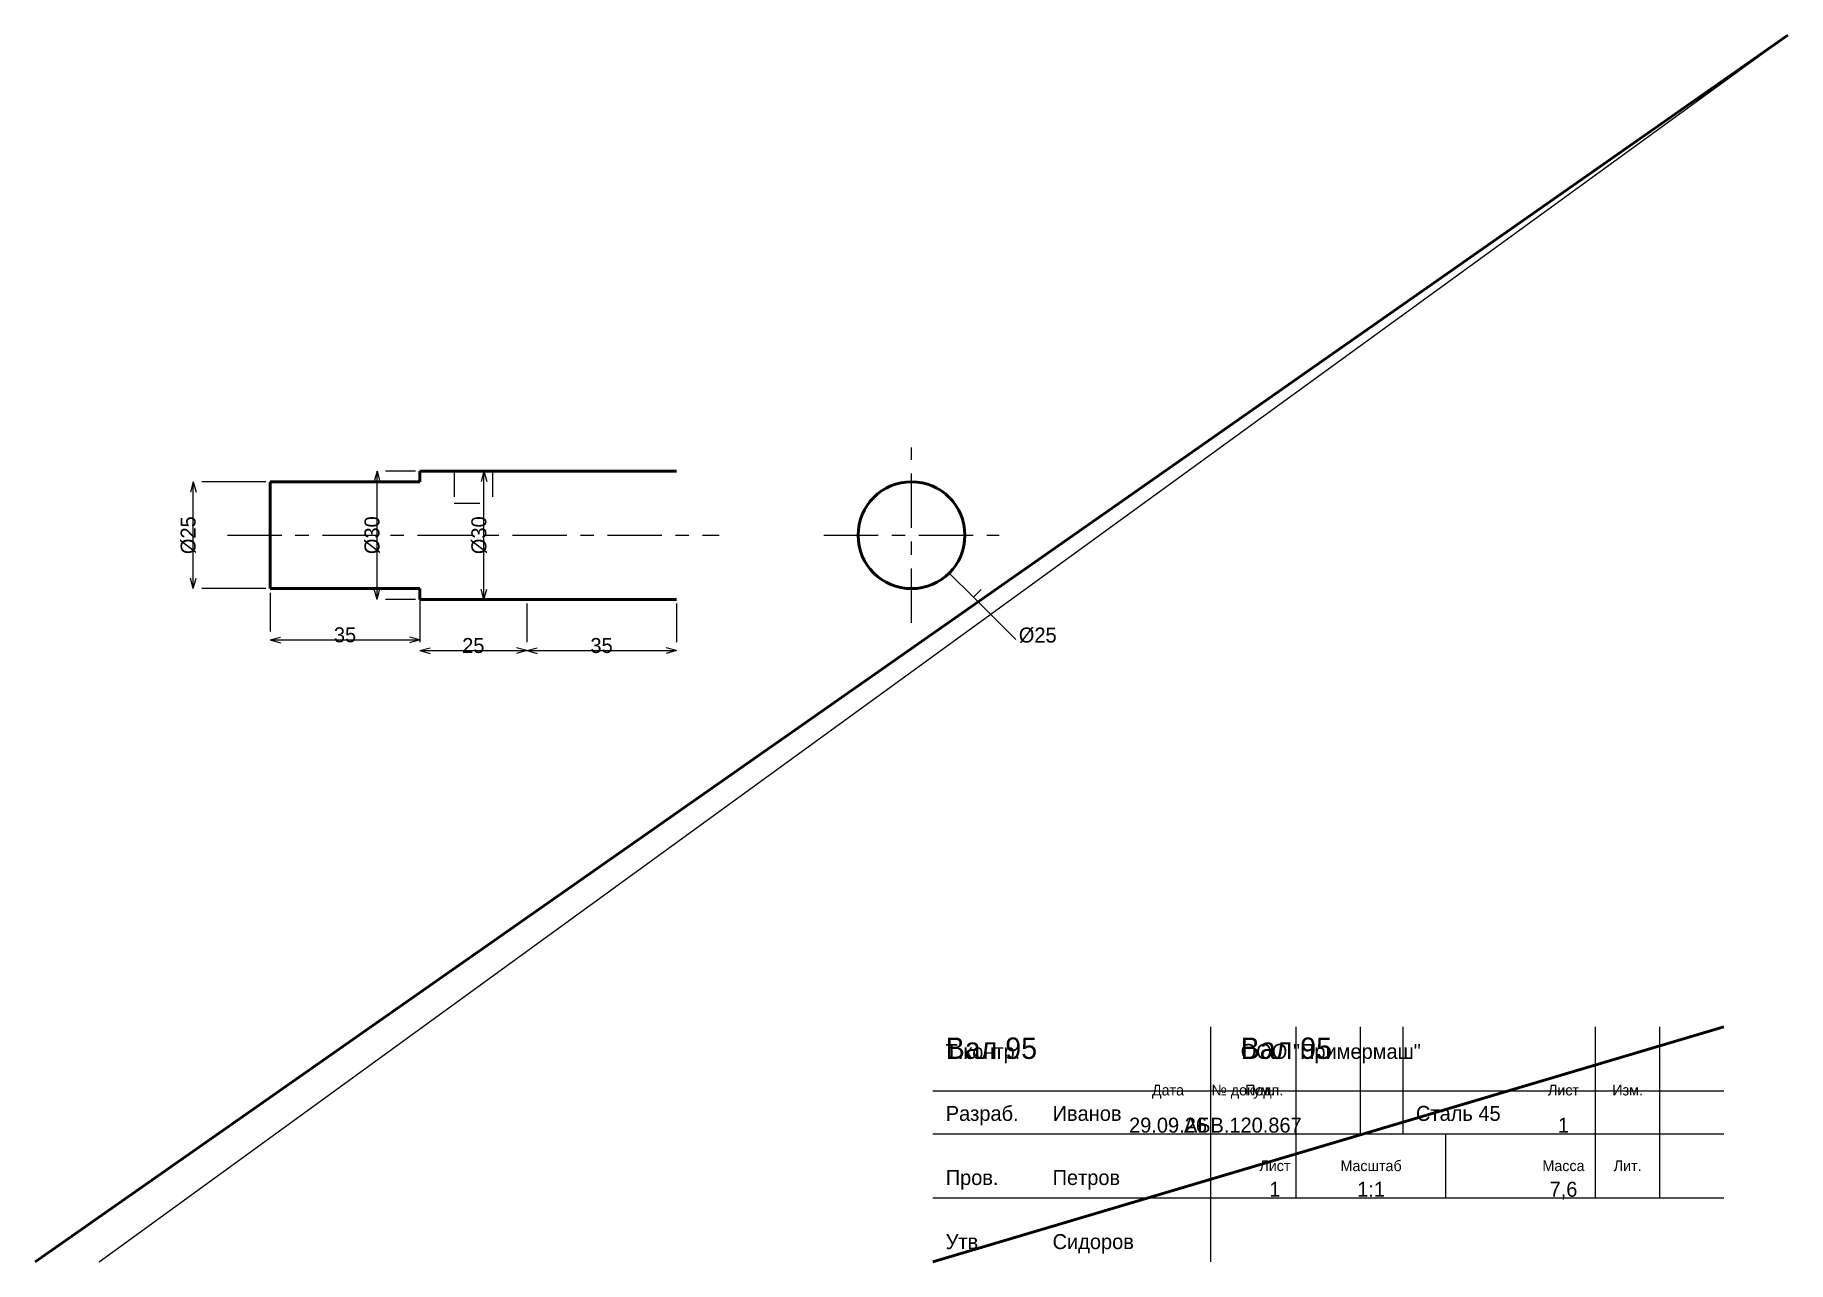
# Model space of a CAD drawing. Header units: millimetres. Extents: x 5 to 415, y 5 to 292.
import ezdxf
from ezdxf.enums import TextEntityAlignment as Align

# ---------------------------------------------------------------- set-up
doc = ezdxf.new("R2010")
doc.units = ezdxf.units.MM
doc.linetypes.add('CENTER', pattern=[22.225, 12.7, -3.175, 3.175, -3.175])
doc.linetypes.add('DASHED', pattern=[9, 6, -3])
for name, color, linetype, lineweight in [('AXIS', 7, 'CENTER', 25), ('DIMS', 7, 'CONTINUOUS', 25), ('MAIN', 7, 'CONTINUOUS', 50), ('TEXT', 7, 'CONTINUOUS', 25), ('THIN', 7, 'CONTINUOUS', 25)]:
    doc.layers.add(name, color=color, linetype=linetype, lineweight=lineweight)

msp = doc.modelspace()

# ---------------------------------------------------------------- linework, layer by layer
at = {"layer": 'AXIS', "linetype": 'CENTER', "lineweight": 25}
for p, q in [((210, 154.5), (210, 195.5)), ((50, 175), (165, 175)), ((189.5, 175), (230.5, 175))]:
    msp.add_line(p, q, dxfattribs=at)
at = {"layer": 'DIMS', "linetype": 'CONTINUOUS', "lineweight": 25}
for p, q in [((85, 190), (84.353, 187.585)), ((85, 160), (85, 190)), ((85, 190), (85.647, 187.585)), ((94, 190), (87, 190)), ((110, 190), (109.353, 187.585)), ((110, 160), (110, 190)), ((110, 190), (110.647, 187.585)), ((119, 190), (112, 190)), ((42, 187.5), (41.353, 185.085)), ((42, 162.5), (42, 187.5)), ((42, 187.5), (42.647, 185.085)), ((59, 187.5), (44, 187.5)), ((42, 162.5), (41.353, 164.915)), ((42, 162.5), (42.647, 164.915)), ((218.839, 166.161), (224.496, 160.504)), ((59, 162.5), (44, 162.5)), ((60, 161.5), (60, 152.5)), ((85, 160), (84.353, 162.415)), ((85, 160), (85.647, 162.415)), ((94, 160), (87, 160)), ((95, 161.5), (95, 152.5)), ((110, 160), (109.353, 162.415)), ((110, 160), (110.647, 162.415)), ((119, 160), (112, 160)), ((224.496, 160.504), (222.728, 162.272)), ((224.496, 160.504), (226.263, 162.272)), ((224.496, 160.504), (234.395, 150.605)), ((95, 159), (95, 150)), ((120, 159), (120, 150)), ((120, 159), (120, 150)), ((155, 159), (155, 150)), ((60, 150.5), (62.415, 151.147)), ((60, 150.5), (95, 150.5)), ((60, 150.5), (62.415, 149.853)), ((95, 150.5), (92.585, 151.147)), ((95, 150.5), (92.585, 149.853)), ((95, 148), (97.415, 148.647)), ((95, 148), (120, 148)), ((95, 148), (97.415, 147.353)), ((120, 148), (117.585, 148.647)), ((120, 148), (117.585, 147.353)), ((120, 148), (122.415, 148.647)), ((120, 148), (155, 148)), ((120, 148), (122.415, 147.353)), ((155, 148), (152.585, 148.647)), ((155, 148), (152.585, 147.353))]:
    msp.add_line(p, q, dxfattribs=at)
at = {"layer": 'MAIN', "linetype": 'CONTINUOUS', "lineweight": 50}
for p, q in [((5, 5), (415, 292)), ((95, 190), (120, 190)), ((95, 187.5), (95, 190)), ((120, 190), (155, 190)), ((60, 187.5), (95, 187.5)), ((60, 162.5), (60, 187.5)), ((60, 162.5), (95, 162.5)), ((95, 162.5), (95, 160)), ((95, 160), (120, 160)), ((120, 160), (155, 160)), ((215, 5), (400, 60))]:
    msp.add_line(p, q, dxfattribs=at)
msp.add_circle((210, 175), 12.5, dxfattribs=at)
at = {"layer": 'THIN', "linetype": 'CONTINUOUS', "lineweight": 25}
for p, q in [((20, 5), (415, 292)), ((280, 5), (280, 60)), ((300, 35), (300, 60)), ((315, 35), (315, 60)), ((325, 35), (325, 60)), ((370, 35), (370, 60)), ((385, 35), (385, 60)), ((215, 45), (400, 45)), ((215, 35), (400, 35)), ((300, 20), (300, 35)), ((335, 20), (335, 35)), ((370, 20), (370, 35)), ((385, 20), (385, 35)), ((215, 20), (400, 20))]:
    msp.add_line(p, q, dxfattribs=at)
at = {"layer": 'THIN', "linetype": 'DASHED', "lineweight": 25}
for p, q in [((103, 190), (112, 190)), ((103, 190), (103, 182.5)), ((112, 190), (112, 182.5)), ((103, 182.5), (112, 182.5))]:
    msp.add_line(p, q, dxfattribs=at)

# ---------------------------------------------------------------- texts
at = {"layer": 'DIMS', "linetype": 'CONTINUOUS', "lineweight": 25}
for s, p in [('%%c25', (40.8, 175)), ('%%c30', (83.8, 175)), ('%%c30', (108.8, 175))]:
    msp.add_text(s, height=3.5, rotation=90, dxfattribs=at).set_placement(p, align=Align.MIDDLE_CENTER)
for s, p in [('35', (77.5, 151.7)), ('25', (107.5, 149.2)), ('35', (137.5, 149.2))]:
    msp.add_text(s, height=3.5, dxfattribs=at).set_placement(p, align=Align.MIDDLE_CENTER)
msp.add_text('%%c25', height=3.5, dxfattribs=at).set_placement((235.102, 149.898))
at = {"layer": 'TEXT', "linetype": 'CONTINUOUS', "lineweight": 25}
for s, height, p in [('Вал 95', 5, (218, 52.5)), ('Вал 95', 5, (287, 52.5)), ('Т.контр.', 3.5, (218, 52.5)), ('ООО "Примермаш"', 3.5, (287, 52.5)), ('Разраб.', 3.5, (218, 38)), ('Иванов', 3.5, (243, 38)), ('Сталь 45', 3.5, (328, 38)), ('Пров.', 3.5, (218, 23)), ('Петров', 3.5, (243, 23)), ('Утв.', 3.5, (218, 8)), ('Сидоров', 3.5, (243, 8))]:
    msp.add_text(s, height=height, dxfattribs=at).set_placement(p)
for s, height, p in [('Дата', 2.5, (270, 45.2)), ('№ докум.', 2.5, (287.5, 45.2)), ('Подп.', 2.5, (292.5, 45.2)), ('Лист', 2.5, (362.5, 45.2)), ('Изм.', 2.5, (377.5, 45.2)), ('29.09.26', 3.5, (270, 37)), ('АБВ.120.867', 3.5, (287.5, 37)), ('1', 3.5, (362.5, 37)), ('Лист', 2.5, (295, 27.5)), ('Масштаб', 2.5, (317.5, 27.5)), ('Масса', 2.5, (362.5, 27.5)), ('Лит.', 2.5, (377.5, 27.5)), ('1', 3.5, (295, 22)), ('1:1', 3.5, (317.5, 22)), ('7,6', 3.5, (362.5, 22))]:
    msp.add_text(s, height=height, dxfattribs=at).set_placement(p, align=Align.MIDDLE_CENTER)

doc.saveas('drawing.dxf')
